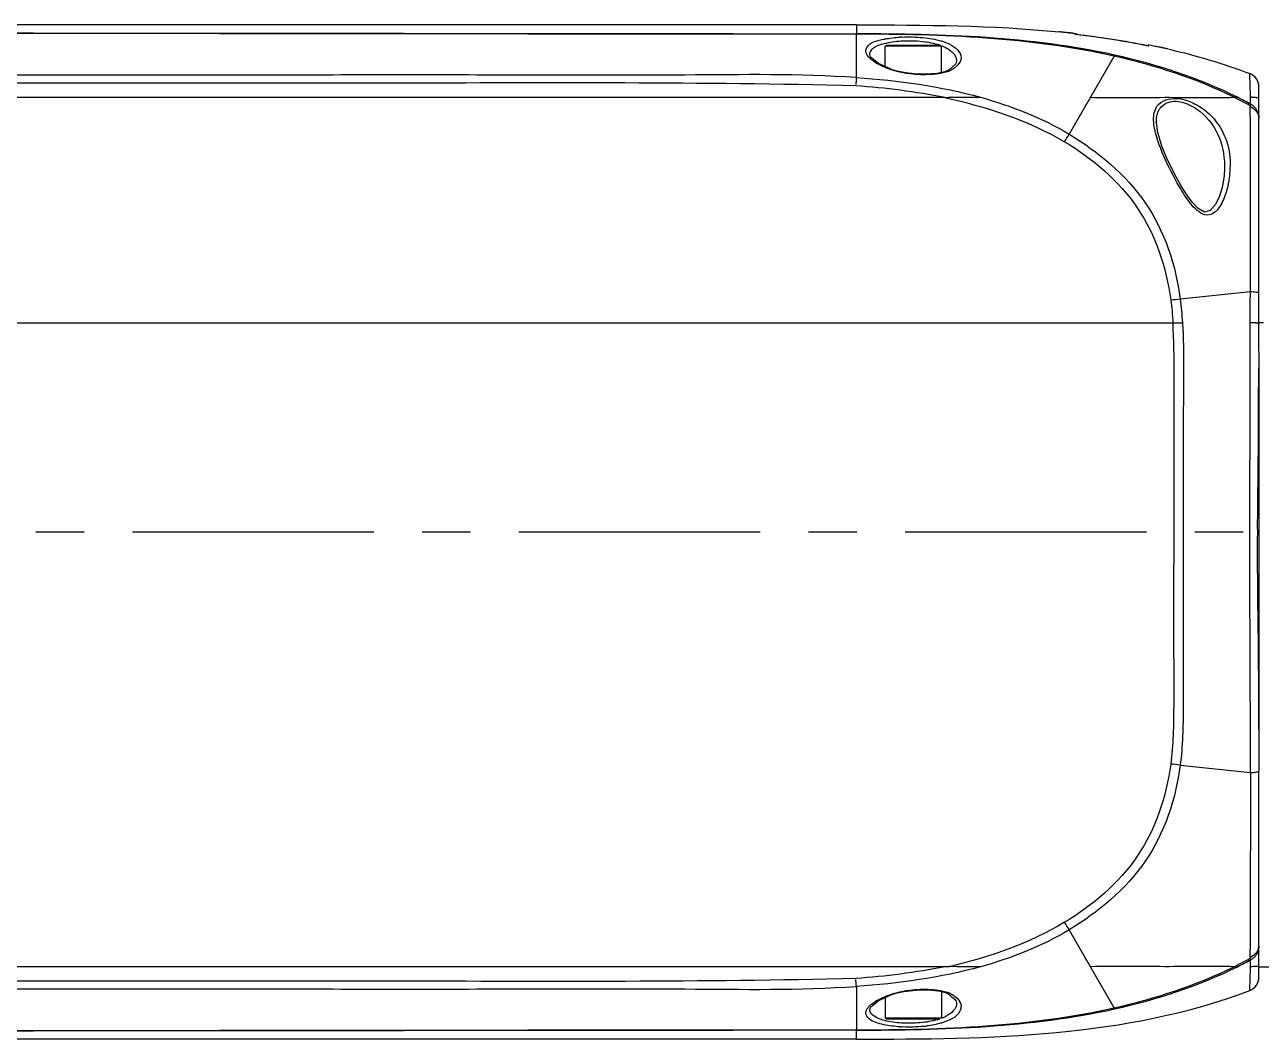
# Model space of a CAD drawing. Header units: millimetres. Extents: x 4086 to 8300, y 123 to 1549.
# Drawn here: x 6897.92 to 6936.32, y 989.29 to 1020.8 of the extents above; entities that cross this region are included whole.
import ezdxf

# ---------------------------------------------------------------- set-up
doc = ezdxf.new("R2010")
doc.units = ezdxf.units.MM
doc.linetypes.add('CENTER', pattern=[0.6, 0.375, -0.075, 0.075, -0.075])
doc.layers.add('中心线', color=7, linetype='Continuous')
doc.layers.add('外形图', color=7, linetype='Continuous')

msp = doc.modelspace()

# ---------------------------------------------------------------- linework, layer by layer
at = {"layer": '中心线', "linetype": 'CENTER', "ltscale": 20}
msp.add_line((6992.764, 1005.043), (6836.9537, 1005.043), dxfattribs=at)
at = {"layer": '外形图'}
for p, q in [((6923.7516, 1020.793), (6923.7515, 1020.5145)), ((6923.7515, 1020.5049), (6923.7515, 1020.5145)), ((6923.7515, 1019.1608), (6923.7515, 1020.5049)), ((6930.0358, 1020.5777), (6930.0358, 1020.578)), ((6930.3583, 1020.5408), (6930.2192, 1020.5562)), ((6930.5106, 1020.5283), (6930.5089, 1020.5284)), ((6930.5583, 1020.4932), (6930.5583, 1020.5042)), ((6930.5855, 1020.49), (6930.5583, 1020.4932)), ((6924.639, 1019.5044), (6924.639, 1020.143)), ((6924.639, 1020.143), (6926.389, 1020.143)), ((6924.6853, 1020.168), (6926.364, 1020.168)), ((6926.389, 1019.3153), (6926.389, 1020.143)), ((6932.8083, 1020.1506), (6932.8083, 1020.1355)), ((6933.1366, 1020.1073), (6933.1366, 1020.1019)), ((6933.4467, 1020.0403), (6933.4471, 1020.038)), ((6926.8616, 1019.6701), (6926.8412, 1019.587)), ((6931.758, 1019.8223), (6931.0195, 1018.5431)), ((6924.8763, 1019.4018), (6924.4377, 1019.5915)), ((6925.0158, 1019.3601), (6924.8763, 1019.4018)), ((6924.9927, 1019.3518), (6925.0155, 1019.3602)), ((6925.284, 1019.3031), (6925.0155, 1019.3602)), ((6925.0155, 1019.3602), (6925.0158, 1019.3601)), ((6926.4947, 1019.339), (6926.2603, 1019.2865)), ((6926.5387, 1019.355), (6926.4947, 1019.339)), ((6926.5407, 1019.3558), (6926.5387, 1019.355)), ((6926.6358, 1019.4002), (6926.5407, 1019.3558)), ((6926.6021, 1019.3499), (6926.5407, 1019.3558)), ((6926.8412, 1019.587), (6926.6358, 1019.4002)), ((6935.982, 1018.8745), (6935.9682, 1019.2795)), ((6936.2515, 1011.543), (6936.2515, 1018.8675)), ((6892.0119, 1018.543), (6926.4577, 1018.543)), ((6931.0195, 1018.543), (6930.3593, 1017.3996)), ((6935.9917, 1018.5368), (6935.9917, 1018.5423)), ((6935.9834, 1018.0575), (6935.9818, 1018.2472)), ((6933.1102, 1017.4514), (6933.0701, 1017.7461)), ((6936.2509, 1017.9042), (6936.2441, 1017.9867)), ((6936.2508, 1017.9141), (6936.2444, 1017.9883)), ((6936.2514, 1017.9141), (6936.2515, 1017.9042)), ((6935.1831, 1016.3191), (6935.1702, 1016.1047)), ((6935.1831, 1016.3202), (6935.1831, 1016.3191)), ((6933.8053, 1012.2894), (6935.9875, 1012.5156)), ((6896.4578, 1011.543), (6933.5735, 1011.543)), ((6936.389, 1011.543), (6936.2383, 1011.543)), ((6936.2433, 1011.543), (6936.2426, 1011.4159)), ((6936.2426, 1011.4159), (6936.2419, 1011.2899)), ((6936.2438, 1010.1448), (6936.2524, 1007.1528)), ((6936.2524, 1007.1528), (6936.2515, 1005.043)), ((6936.2515, 1005.043), (6936.249, 997.612)), ((6933.8053, 997.7967), (6935.9875, 997.5704)), ((6936.2515, 991.2185), (6936.2515, 995.1346)), ((6931.0197, 991.5432), (6930.3595, 992.6865)), ((6936.243, 992.0938), (6936.251, 992.1818)), ((6935.9916, 991.5437), (6935.9927, 991.6838)), ((6935.9927, 991.6838), (6935.9932, 991.7582)), ((6926.4993, 991.543), (6892.0119, 991.543)), ((6926.6341, 991.543), (6926.4993, 991.543)), ((6931.758, 990.2638), (6931.0194, 991.5431)), ((6935.9682, 990.8065), (6935.982, 991.2115)), ((6936.2515, 991.543), (6937.4505, 991.543)), ((6923.7515, 990.9253), (6923.7515, 989.5811)), ((6924.4245, 990.4867), (6924.8487, 990.6752)), ((6924.639, 990.582), (6924.639, 989.943)), ((6924.8487, 990.6752), (6925.0158, 990.7259)), ((6924.9927, 990.7343), (6925.0154, 990.7258)), ((6925.0154, 990.7258), (6925.2204, 990.772)), ((6925.0154, 990.7258), (6925.0158, 990.7259)), ((6926.3574, 990.7828), (6926.5415, 990.7299)), ((6926.389, 990.7737), (6926.389, 989.943)), ((6926.5415, 990.7299), (6926.5406, 990.7303)), ((6926.5406, 990.7303), (6926.6224, 990.6929)), ((6926.6021, 990.7361), (6926.5415, 990.7299)), ((6926.6224, 990.6929), (6926.8392, 990.5028)), ((6926.8392, 990.5028), (6926.8616, 990.4159)), ((6926.389, 989.943), (6924.639, 989.943)), ((6924.664, 989.918), (6926.3427, 989.918)), ((6923.7515, 989.5811), (6923.7515, 989.5715)), ((6923.7516, 989.2931), (6923.7515, 989.5715))]:
    msp.add_line(p, q, dxfattribs=at)
for points in [[(6924.4377, 1019.5915), (6924.1928, 1019.793), (6924.1631, 1019.8682)], [(6926.2603, 1019.2865), (6925.9664, 1019.2613), (6925.6358, 1019.2655), (6925.284, 1019.3031)], [(6935.9998, 1018.2511), (6935.9996, 1018.2527), (6935.9991, 1018.2545), (6935.9984, 1018.2566), (6935.9972, 1018.259), (6935.9957, 1018.2618), (6935.9937, 1018.2649), (6935.9913, 1018.268), (6935.9887, 1018.2712), (6935.9857, 1018.2743), (6935.9827, 1018.2771), (6935.9795, 1018.2796), (6935.9764, 1018.2817), (6935.9736, 1018.2834)], [(6935.9818, 1018.2472), (6935.9845, 1018.246), (6935.9854, 1018.2464), (6935.9869, 1018.2467), (6935.9888, 1018.2467), (6935.9908, 1018.2467), (6935.9929, 1018.2467), (6935.9947, 1018.2467), (6935.9963, 1018.247), (6935.9976, 1018.2474), (6935.9986, 1018.248), (6935.9993, 1018.2488), (6935.9997, 1018.2498), (6935.9998, 1018.2511)], [(6935.1702, 1016.1047), (6935.1084, 1015.7456), (6935.012, 1015.4416), (6934.8932, 1015.2024), (6934.7412, 1015.025), (6934.557, 1014.9784), (6934.36, 1015.0929), (6934.1781, 1015.2872), (6934.0104, 1015.5181), (6933.8504, 1015.7731), (6933.6925, 1016.0521), (6933.5355, 1016.3548), (6933.3847, 1016.6747), (6933.2388, 1017.0299), (6933.1102, 1017.4514)], [(6935.9739, 991.8026), (6935.9767, 991.8043), (6935.9798, 991.8064), (6935.983, 991.8088), (6935.9861, 991.8116), (6935.989, 991.8147), (6935.9917, 991.8179), (6935.9941, 991.8212), (6935.9961, 991.8243), (6935.9976, 991.8271), (6935.9987, 991.8296), (6935.9995, 991.8318), (6935.9999, 991.8336), (6936, 991.8352), (6935.9998, 991.8365), (6935.9993, 991.8375), (6935.9985, 991.8383), (6935.9973, 991.8389), (6935.9959, 991.8393), (6935.9941, 991.8395), (6935.992, 991.8396), (6935.9898, 991.8396), (6935.9877, 991.8396), (6935.9861, 991.8398), (6935.9849, 991.8403), (6935.982, 991.8384)], [(6925.2204, 990.772), (6925.5926, 990.8178), (6926.0243, 990.8222), (6926.3574, 990.7828)], [(6924.1631, 990.2176), (6924.1908, 990.2901), (6924.4245, 990.4867)]]:
    msp.add_lwpolyline(points, dxfattribs=at)
for centre, radius, start, end in [((6928.8363, 20389.7371), 19369.2232, 269.86413217, 269.98495875), ((6925.3702, 1015.9407), 4.478, 92.54969, 93.3354), ((6926.8594, 987.7252), 33.0059, 83.92032, 84.19834), ((6926.945, 988.5282), 32.1984, 83.63646, 83.92031), ((6923.7255, 960.9843), 59.9247, 83.499994, 83.645203), ((6925.1233, 1017.8593), 2.542, 101.05113, 101.60043), ((6928.3137, 997.8201), 22.7978, 78.16952, 78.61243), ((6928.4031, 998.2474), 22.3612, 77.77897, 78.16932), ((6928.4866, 998.4956), 22.1083, 77.30842, 77.85844), ((6928.4628, 998.4244), 22.1809, 77.56108, 77.83566), ((6928.5483, 998.811), 21.785, 77.00546, 77.5619), ((6928.5725, 998.8782), 21.7161, 77.02895, 77.30758), ((6926.1807, 1020.39), 1.1222, 292.05607, 295.76511), ((6926.3466, 1020.0887), 0.7778, 301.92039, 306.68236), ((6935.8104, 1018.8675), 0.4411, 0, 69.04407), ((6875.4284, 1017.2016), 60.5767, 1.268863, 1.582474), ((6929.8406, 1007.174), 12.6898, 61.09843, 63.62589), ((6929.6339, 1006.6689), 13.2805, 61.38308, 63.39437), ((6936.0703, 1017.816), 0.7314, 93.27808, 96.27726), ((6835.9257, 1017.7176), 100.0694, 0.349404, 0.469011), ((6892.2024, 1040.1631), 44.4311, 328.82692, 329.18074), ((6932.5893, 1016.4305), 2.7736, 353.27767, 358.95346), ((6932.5224, 1016.437), 2.8408, 347.71808, 353.30385), ((6926.4505, 1065.622), 53.8381, 277.5373, 277.8518), ((6936.061, 992.0263), 19.517, 89.73196, 90.21941), ((6921.8118, 910.6053), 88.0131, 82.167871, 82.360253), ((7437.1862, 996.5341), 501.1997, 179.881529, 180.160083), ((6760.1255, 996.6672), 176.126, 359.984017, 0.307365), ((6651.948, 993.4722), 284.0444, 0.029375, 0.238692), ((6804.9148, 993.573), 131.0776, 359.670828, 0.019605), ((6901.4888, 975.4696), 33.6143, 30.80951, 31.27718), ((6650.111, 994.7671), 285.886, 359.413044, 359.529575), ((6929.8587, 1002.8631), 12.6385, 296.40324, 298.93746), ((6929.6338, 1003.4172), 13.2805, 296.60553, 298.61735), ((6935.8104, 991.2185), 0.4411, 290.95593, 0), ((6876.0513, 992.8618), 59.9534, 358.422729, 358.739624), ((6926.1808, 989.6962), 1.122, 64.23566, 67.94445), ((6926.6236, 990.2761), 0.3816, 26.36894, 31.24073), ((6925.371, 994.163), 4.4957, 266.66724, 267.63833), ((6925.4423, 993.5404), 3.8707, 275.71596, 277.28582), ((6925.8068, 991.7629), 2.0539, 286.54371, 287.2571), ((6928.842, -18384.0075), 19373.5797, 90.01505478, 90.1358542)]:
    msp.add_arc(centre, radius, start, end, dxfattribs=at)
for points in [[(6923.7516, 1020.793), (6913.3907, 1020.7977), (6903.0299, 1020.793), (6892.669, 1020.793)], [(6923.7516, 1020.793), (6925.8551, 1020.793), (6927.9649, 1020.7804), (6930.0585, 1020.5764)], [(6923.7515, 1020.5049), (6910.1222, 1020.5255), (6896.4928, 1020.5235), (6882.8634, 1020.5543)], [(6931.7637, 1019.8572), (6929.1463, 1020.4316), (6926.4312, 1020.5136), (6923.7515, 1020.5145)], [(6931.758, 1019.8223), (6929.1447, 1020.4097), (6926.43, 1020.5008), (6923.7515, 1020.5049)], [(6924.636, 1020.3541), (6924.7921, 1020.3846), (6924.9509, 1020.4018), (6925.1096, 1020.4111)], [(6925.1709, 1020.4142), (6925.3842, 1020.4237), (6925.5987, 1020.4191), (6925.8112, 1020.3987)], [(6925.8112, 1020.3987), (6926.0064, 1020.3799), (6926.2018, 1020.3482), (6926.3899, 1020.2925)], [(6930.5583, 1020.5041), (6931.3126, 1020.4174), (6932.0645, 1020.3027), (6932.8083, 1020.1506)], [(6932.8083, 1020.1356), (6932.0736, 1020.2877), (6931.3307, 1020.4027), (6930.5855, 1020.49)], [(6924.6774, 1020.2295), (6924.8521, 1020.2693), (6925.0317, 1020.2886), (6925.2107, 1020.2968)], [(6925.2107, 1020.2968), (6925.4058, 1020.3056), (6925.6022, 1020.3006), (6925.7964, 1020.2796)], [(6925.7964, 1020.2796), (6925.9772, 1020.2601), (6926.1583, 1020.2272), (6926.3308, 1020.1693)], [(6933.4651, 1020.0364), (6934.3144, 1019.8401), (6935.1541, 1019.5913), (6935.9682, 1019.2795)], [(6924.5082, 1019.5308), (6924.4344, 1019.5665), (6924.3624, 1019.6065), (6924.2947, 1019.6526)], [(6935.4778, 1018.543), (6934.3031, 1019.1256), (6933.0371, 1019.5337), (6931.758, 1019.8223)], [(6935.5815, 1018.543), (6934.3781, 1019.1457), (6933.0782, 1019.5685), (6931.7637, 1019.8572)], [(6924.9927, 1019.3518), (6924.8267, 1019.3975), (6924.6631, 1019.4556), (6924.5082, 1019.5308)], [(6925.4039, 1019.2729), (6925.2654, 1019.29), (6925.1273, 1019.3147), (6924.9927, 1019.3518)], [(6926.6021, 1019.3499), (6926.5014, 1019.3091), (6926.3931, 1019.2871), (6926.2855, 1019.2718)], [(6923.7313, 1018.9106), (6924.6597, 1018.8455), (6925.5871, 1018.7289), (6926.4991, 1018.543)], [(6923.7515, 1019.1608), (6925.0505, 1019.0675), (6926.3538, 1018.8889), (6927.6094, 1018.543)], [(6926.4577, 1018.543), (6927.7629, 1018.2624), (6929.0639, 1017.8355), (6930.218, 1017.1645)], [(6926.4602, 1018.5425), (6926.8433, 1018.542), (6927.2265, 1018.5535), (6927.6094, 1018.543)], [(6927.6094, 1018.543), (6928.5663, 1018.2789), (6929.5077, 1017.9097), (6930.3593, 1017.3996)], [(6932.9816, 1017.8404), (6932.9784, 1017.9867), (6933.0041, 1018.1453), (6933.0854, 1018.267)], [(6935.9818, 1018.2464), (6936.1164, 1018.1991), (6936.2469, 1018.0567), (6936.2514, 1017.9141)], [(6936.1249, 1018.2248), (6936.0878, 1018.2656), (6936.0442, 1018.3028), (6935.9943, 1018.3265)], [(6936.2202, 1018.0764), (6936.1986, 1018.1311), (6936.1645, 1018.1814), (6936.1249, 1018.2248)], [(6933.0773, 1017.3103), (6933.026, 1017.4824), (6932.9855, 1017.6609), (6932.9816, 1017.8404)], [(6935.9883, 1017.4633), (6935.9869, 1017.6613), (6935.9851, 1017.8594), (6935.9834, 1018.0575)], [(6935.3394, 1016.7741), (6935.3574, 1016.6437), (6935.3647, 1016.5114), (6935.3624, 1016.3798)], [(6935.9814, 1011.543), (6935.9793, 1011.8672), (6935.9831, 1012.1915), (6935.9875, 1012.5156)], [(6933.5126, 1012.249), (6933.5469, 1012.0152), (6933.5674, 1011.7791), (6933.5777, 1011.543)], [(6933.8053, 1012.2894), (6933.8378, 1012.0417), (6933.8596, 1011.7924), (6933.8736, 1011.543)], [(6933.5736, 1011.543), (6933.6687, 1011.543), (6933.7639, 1011.5431), (6933.859, 1011.5429)], [(6935.9653, 1005.043), (6935.9707, 1007.2097), (6935.9872, 1009.3764), (6935.9814, 1011.543)], [(6936.2419, 1011.2899), (6936.2397, 1010.9082), (6936.246, 1010.5265), (6936.2438, 1010.1448)], [(6935.9875, 997.5704), (6935.9889, 1000.0613), (6935.9706, 1002.5521), (6935.9653, 1005.043)], [(6935.9899, 994.6555), (6935.9894, 994.8149), (6935.9889, 994.9743), (6935.9884, 995.1337)], [(6930.218, 992.9216), (6929.1178, 992.2673), (6927.8797, 991.8376), (6926.6341, 991.543)], [(6935.9889, 992.6199), (6935.9894, 992.6866), (6935.9898, 992.7532), (6935.9902, 992.8199)], [(6930.3593, 992.6864), (6929.508, 992.1765), (6928.5675, 991.806), (6927.6106, 991.543)], [(6935.9873, 992.4199), (6935.9879, 992.4865), (6935.9884, 992.5532), (6935.9889, 992.6199)], [(6936.2515, 992.1818), (6936.2515, 992.0366), (6936.119, 991.8878), (6935.982, 991.8395)], [(6935.9942, 991.7598), (6936.0957, 991.8081), (6936.1789, 991.9056), (6936.2199, 992.0102)], [(6926.4991, 991.543), (6925.5871, 991.3572), (6924.6597, 991.2405), (6923.7313, 991.1754)], [(6927.6106, 991.543), (6926.3545, 991.1975), (6925.0509, 991.0186), (6923.7515, 990.9253)], [(6927.6123, 991.5432), (6927.287, 991.5341), (6926.9613, 991.5449), (6926.6359, 991.5434)], [(6931.758, 990.2638), (6933.0372, 990.5523), (6934.3033, 990.9605), (6935.4781, 991.5432)], [(6931.7637, 990.2289), (6933.0782, 990.5176), (6934.378, 990.9404), (6935.5814, 991.543)], [(6923.7516, 989.293), (6927.8549, 989.293), (6932.1362, 989.339), (6935.9682, 990.8065)], [(6924.9927, 990.7343), (6925.1274, 990.7714), (6925.2657, 990.7961), (6925.4043, 990.8132)], [(6926.2862, 990.8142), (6926.3936, 990.7988), (6926.5016, 990.7769), (6926.6021, 990.7361)], [(6924.2948, 990.4335), (6924.3625, 990.4797), (6924.4346, 990.5196), (6924.5083, 990.5554)], [(6924.5083, 990.5554), (6924.6632, 990.6305), (6924.8268, 990.6886), (6924.9927, 990.7343)], [(6926.6685, 990.7067), (6926.7185, 990.6825), (6926.7669, 990.6543), (6926.8114, 990.6211)], [(6926.8114, 990.6211), (6926.8653, 990.5808), (6926.915, 990.5316), (6926.9499, 990.474)], [(6926.9655, 990.4456), (6926.9864, 990.4034), (6926.9991, 990.3557), (6926.9995, 990.3086)], [(6923.7515, 989.5811), (6926.43, 989.5852), (6929.1447, 989.6764), (6931.758, 990.2638)], [(6923.7515, 989.5715), (6926.4312, 989.5724), (6929.1463, 989.6545), (6931.7637, 990.2289)], [(6925.1097, 989.675), (6924.9386, 989.685), (6924.7673, 989.704), (6924.5996, 989.7393)], [(6925.2172, 989.789), (6925.0376, 989.7968), (6924.8573, 989.816), (6924.682, 989.8555)], [(6925.8278, 989.689), (6925.6148, 989.6676), (6925.3997, 989.6624), (6925.1858, 989.6712)], [(6925.8017, 989.807), (6925.6079, 989.7858), (6925.4119, 989.7805), (6925.2172, 989.789)], [(6926.3335, 989.9176), (6926.1619, 989.8598), (6925.9817, 989.8267), (6925.8017, 989.807)], [(6926.3917, 989.7941), (6926.2422, 989.7497), (6926.0878, 989.7208), (6925.9331, 989.701)], [(6882.8634, 989.5317), (6896.4928, 989.5626), (6910.1222, 989.5605), (6923.7515, 989.5811)], [(6923.7516, 989.2931), (6913.3907, 989.2884), (6903.0299, 989.293), (6892.669, 989.293)]]:
    msp.add_open_spline(points, degree=3, dxfattribs=at)
for points, knots in [([(6930.0528, 1020.5751), (6930.0485, 1020.5757), (6930.0449, 1020.578), (6930.0358, 1020.5764), (6930.0358, 1020.5777)], [0, 0, 0, 0, 0.7646418, 1, 1, 1, 1]), ([(6930.2192, 1020.5562), (6930.1983, 1020.5585), (6930.1428, 1020.5647), (6930.0873, 1020.5707), (6930.0528, 1020.5751)], [0, 0, 0, 0, 0.3760766, 1, 1, 1, 1]), ([(6930.51, 1020.5283), (6930.5094, 1020.522), (6930.5565, 1020.5324), (6930.5728, 1020.52), (6930.5949, 1020.5173)], [0, 0, 0, 0, 0.2187655, 1, 1, 1, 1]), ([(6924.0419, 1019.982), (6924.041, 1020.0216), (6924.1308, 1020.2588), (6924.4186, 1020.3096), (6924.6121, 1020.3493)], [0, 0, 0, 0, 0.16685, 1, 1, 1, 1]), ([(6924.2947, 1019.6526), (6924.2573, 1019.6781), (6924.1478, 1019.7608), (6924.0441, 1019.8867), (6924.0419, 1019.982)], [0, 0, 0, 0, 0.3218632, 1, 1, 1, 1]), ([(6924.1631, 1019.8665), (6924.1624, 1019.9052), (6924.2372, 1020.127), (6924.5005, 1020.1893), (6924.6774, 1020.2295)], [0, 0, 0, 0, 0.1757174, 1, 1, 1, 1]), ([(6926.3899, 1020.2925), (6926.4796, 1020.2659), (6926.7275, 1020.1814), (6927.0009, 1019.9577), (6926.9995, 1019.7774)], [0, 0, 0, 0, 0.3417387, 1, 1, 1, 1]), ([(6926.4019, 1020.1436), (6926.4713, 1020.1166), (6926.6737, 1020.0269), (6926.8641, 1019.819), (6926.8615, 1019.6659)], [0, 0, 0, 0, 0.3270438, 1, 1, 1, 1]), ([(6926.9995, 1019.7774), (6926.9988, 1019.69), (6926.934, 1019.5668), (6926.8405, 1019.4867), (6926.8112, 1019.4649)], [0, 0, 0, 0, 0.7056783, 1, 1, 1, 1]), ([(6931.758, 1019.8223), (6931.7594, 1019.8296), (6931.7614, 1019.8412), (6931.7633, 1019.8529), (6931.7637, 1019.8572)], [0, 0, 0, 0, 0.6349819, 1, 1, 1, 1]), ([(6895.0275, 1019.2446), (6898.3583, 1019.2447), (6904.3303, 1019.2413), (6912.1304, 1019.2531), (6918.372, 1019.2255), (6921.9803, 1019.2885), (6923.7519, 1019.164)], [0, 0, 0, 0, 0.3478694, 0.6237322, 0.8145253, 1, 1, 1, 1]), ([(6926.2855, 1019.2718), (6926.2165, 1019.2619), (6925.9232, 1019.2343), (6925.6268, 1019.2454), (6925.4039, 1019.2729)], [0, 0, 0, 0, 0.2369966, 1, 1, 1, 1]), ([(6926.7578, 1019.4284), (6926.7438, 1019.4196), (6926.7144, 1019.4025), (6926.6842, 1019.3869), (6926.6685, 1019.3794)], [0, 0, 0, 0, 0.4887153, 1, 1, 1, 1]), ([(6895.0273, 1018.9951), (6899.8106, 1018.9948), (6909.3781, 1018.9746), (6918.948, 1019.0291), (6923.7313, 1018.9106)], [0, 0, 0, 0, 0.4999262, 1, 1, 1, 1]), ([(6923.7515, 1019.1608), (6923.7504, 1019.1486), (6923.7436, 1019.0753), (6923.7381, 1019.002), (6923.734, 1018.9407)], [0, 0, 0, 0, 0.1660808, 1, 1, 1, 1]), ([(6931.0191, 1018.543), (6931.7889, 1018.5272), (6933.2753, 1018.5567), (6934.7616, 1018.5313), (6935.4778, 1018.543)], [0, 0, 0, 0, 0.5180442, 1, 1, 1, 1]), ([(6933.0698, 1017.7576), (6933.0676, 1017.8878), (6933.0929, 1018.1609), (6933.4559, 1018.4623), (6933.9691, 1018.3946), (6934.5805, 1018.0541), (6935.0941, 1017.3167), (6935.1888, 1016.6424), (6935.1831, 1016.3202)], [0, 0, 0, 0, 0.1022397, 0.2018073, 0.3324685, 0.4790279, 0.7470022, 1, 1, 1, 1]), ([(6933.0854, 1018.267), (6933.2089, 1018.4519), (6933.6566, 1018.5644), (6934.1562, 1018.4083), (6934.673, 1018.1126), (6935.1389, 1017.5634), (6935.3037, 1017.0323), (6935.3394, 1016.7741)], [0, 0, 0, 0, 0.2075435, 0.3492966, 0.4932259, 0.7566262, 1, 1, 1, 1]), ([(6935.4778, 1018.543), (6935.4977, 1018.5427), (6935.5323, 1018.5429), (6935.5669, 1018.5436), (6935.5815, 1018.543)], [0, 0, 0, 0, 0.5769014, 1, 1, 1, 1]), ([(6936.0284, 1018.5462), (6936.0534, 1018.5475), (6936.1164, 1018.5501), (6936.181, 1018.5334), (6936.2182, 1018.5425)], [0, 0, 0, 0, 0.395659, 1, 1, 1, 1]), ([(6936.2182, 1018.5425), (6936.2246, 1018.5428), (6936.2346, 1018.543), (6936.2446, 1018.5427), (6936.2481, 1018.5423)], [0, 0, 0, 0, 0.6462976, 1, 1, 1, 1]), ([(6936.2481, 1018.5423), (6936.249, 1018.5423), (6936.25, 1018.5423), (6936.2515, 1018.5427), (6936.2515, 1018.543)], [0, 0, 0, 0, 0.7301782, 1, 1, 1, 1]), ([(6935.9891, 1018.3142), (6935.9869, 1018.3096), (6935.9818, 1018.2992), (6935.9765, 1018.289), (6935.9736, 1018.2834)], [0, 0, 0, 0, 0.444568, 1, 1, 1, 1]), ([(6935.9947, 1018.3271), (6935.994, 1018.3252), (6935.9922, 1018.3209), (6935.9902, 1018.3166), (6935.9891, 1018.3142)], [0, 0, 0, 0, 0.4331537, 1, 1, 1, 1]), ([(6936.2444, 1017.987), (6936.2419, 1018.0023), (6936.2355, 1018.0326), (6936.2258, 1018.0621), (6936.2202, 1018.0764)], [0, 0, 0, 0, 0.501042, 1, 1, 1, 1]), ([(6930.3593, 1017.3997), (6931.2631, 1016.8468), (6932.965, 1015.4483), (6933.6712, 1013.3379), (6933.8053, 1012.2894)], [0, 0, 0, 0, 0.5005873, 1, 1, 1, 1]), ([(6935.2982, 1015.8327), (6935.2636, 1015.6743), (6935.1925, 1015.4383), (6935.041, 1015.1491), (6934.8892, 1014.952), (6934.6318, 1014.8445), (6934.3747, 1014.9757), (6934.1818, 1015.1742), (6933.9543, 1015.4755), (6933.7146, 1015.8745), (6933.3865, 1016.5036), (6933.1744, 1016.9848), (6933.0773, 1017.3103)], [0, 0, 0, 0, 0.1161144, 0.1747535, 0.2333063, 0.2921385, 0.3564923, 0.4239457, 0.4916755, 0.6258085, 0.7567966, 1, 1, 1, 1]), ([(6935.9875, 1012.5156), (6935.9867, 1012.9739), (6935.9849, 1014.6231), (6935.9969, 1016.2724), (6935.9883, 1017.4633)], [0, 0, 0, 0, 0.2778744, 1, 1, 1, 1]), ([(6930.218, 1017.1645), (6931.088, 1016.6375), (6932.7118, 1015.2781), (6933.3789, 1013.2547), (6933.5126, 1012.249)], [0, 0, 0, 0, 0.5006522, 1, 1, 1, 1]), ([(6935.9875, 1012.5166), (6936.052, 1012.5129), (6936.1156, 1012.4968), (6936.2515, 1012.4939), (6936.2515, 1012.4683)], [0, 0, 0, 0, 0.7160332, 1, 1, 1, 1]), ([(6933.5735, 1011.543), (6933.626, 1010.4611), (6933.598, 1008.2927), (6933.6048, 1006.1265), (6933.6044, 1005.043)], [0, 0, 0, 0, 0.4999418, 1, 1, 1, 1]), ([(6933.88, 1011.5433), (6933.9287, 1010.5915), (6933.8832, 1008.4228), (6933.9008, 1006.2568), (6933.9007, 1005.043)], [0, 0, 0, 0, 0.4398262, 1, 1, 1, 1]), ([(6936.1523, 1011.543), (6936.1715, 1011.5429), (6936.2018, 1011.5428), (6936.2322, 1011.5427), (6936.2433, 1011.543)], [0, 0, 0, 0, 0.6323443, 1, 1, 1, 1]), ([(6936.236, 1010.1446), (6936.2288, 1008.8691), (6936.229, 1007.1676), (6936.1991, 1005.4661), (6936.2026, 1005.04)], [0, 0, 0, 0, 0.7496145, 1, 1, 1, 1]), ([(6933.6044, 1005.043), (6933.6041, 1003.8413), (6933.5991, 1002.038), (6933.6093, 999.6375), (6933.5931, 998.4319), (6933.5126, 997.837)], [0, 0, 0, 0, 0.5001295, 0.7501676, 1, 1, 1, 1]), ([(6933.9028, 1005.043), (6933.9029, 1003.8345), (6933.8956, 1002.0212), (6933.9083, 999.6068), (6933.8845, 998.3951), (6933.8053, 997.7967)], [0, 0, 0, 0, 0.5001436, 0.7501747, 1, 1, 1, 1]), ([(6936.2026, 1005.04), (6936.1921, 1003.7989), (6936.2389, 1001.3228), (6936.2423, 998.8468), (6936.2489, 997.612)], [0, 0, 0, 0, 0.5012854, 1, 1, 1, 1]), ([(6933.5126, 997.837), (6933.379, 996.8314), (6932.7118, 994.8079), (6931.088, 993.4486), (6930.218, 992.9216)], [0, 0, 0, 0, 0.4993458, 1, 1, 1, 1]), ([(6933.8053, 997.7967), (6933.6714, 996.7481), (6932.9651, 994.6375), (6931.2629, 993.2397), (6930.3593, 992.6864)], [0, 0, 0, 0, 0.4994138, 1, 1, 1, 1]), ([(6935.9875, 997.5695), (6936.0473, 997.5727), (6936.1292, 997.5858), (6936.2295, 997.5907), (6936.2489, 997.612)], [0, 0, 0, 0, 0.6749959, 1, 1, 1, 1]), ([(6936.2512, 995.1346), (6936.2517, 995.2534), (6936.2513, 995.7479), (6936.2513, 996.2424), (6936.2515, 996.6181)], [0, 0, 0, 0, 0.240237, 1, 1, 1, 1]), ([(6936.2199, 992.0102), (6936.2252, 992.0236), (6936.2343, 992.0512), (6936.2408, 992.0794), (6936.2433, 992.0937)], [0, 0, 0, 0, 0.4997029, 1, 1, 1, 1]), ([(6935.9738, 991.8025), (6935.9784, 991.7938), (6935.9857, 991.7794), (6935.9926, 991.7648), (6935.9947, 991.759)], [0, 0, 0, 0, 0.6139982, 1, 1, 1, 1]), ([(6936.2515, 991.5467), (6936.2594, 991.5362), (6936.0923, 991.5669), (6936.0638, 991.5349), (6935.9902, 991.543)], [0, 0, 0, 0, 0.1500076, 1, 1, 1, 1]), ([(6935.4788, 991.543), (6934.7633, 991.5566), (6933.2767, 991.528), (6931.79, 991.5597), (6931.0193, 991.543)], [0, 0, 0, 0, 0.4814232, 1, 1, 1, 1]), ([(6935.5812, 991.543), (6935.5668, 991.5426), (6935.5327, 991.5431), (6935.4985, 991.5433), (6935.4788, 991.543)], [0, 0, 0, 0, 0.4222377, 1, 1, 1, 1]), ([(6923.7519, 990.922), (6921.9804, 990.7976), (6918.3723, 990.8606), (6912.131, 990.8329), (6904.3313, 990.8447), (6898.3597, 990.8414), (6895.0289, 990.8414)], [0, 0, 0, 0, 0.1854769, 0.3762699, 0.6521225, 1, 1, 1, 1]), ([(6923.7313, 991.1754), (6918.9607, 991.0577), (6909.4163, 991.1111), (6899.8743, 991.0912), (6895.1037, 991.091)], [0, 0, 0, 0, 0.5000733, 1, 1, 1, 1]), ([(6923.7515, 990.9253), (6923.7504, 990.9374), (6923.7437, 991.0107), (6923.7381, 991.0841), (6923.734, 991.1453)], [0, 0, 0, 0, 0.1660781, 1, 1, 1, 1]), ([(6925.4043, 990.8132), (6925.6273, 990.8407), (6925.9238, 990.8518), (6926.2171, 990.8241), (6926.2862, 990.8142)], [0, 0, 0, 0, 0.7630272, 1, 1, 1, 1]), ([(6924.0419, 990.104), (6924.0425, 990.1313), (6924.0789, 990.272), (6924.2003, 990.3692), (6924.2948, 990.4335)], [0, 0, 0, 0, 0.1926555, 1, 1, 1, 1]), ([(6926.8615, 990.4201), (6926.8622, 990.3744), (6926.8101, 990.1413), (6926.5731, 990.0089), (6926.4014, 989.9422)], [0, 0, 0, 0, 0.1990818, 1, 1, 1, 1]), ([(6924.5996, 989.7393), (6924.5182, 989.7565), (6924.3122, 989.8053), (6924.0386, 989.959), (6924.0419, 990.104)], [0, 0, 0, 0, 0.3643597, 1, 1, 1, 1]), ([(6924.682, 989.8555), (6924.6062, 989.8725), (6924.4084, 989.9222), (6924.1607, 990.0797), (6924.1631, 990.2195)], [0, 0, 0, 0, 0.3572369, 1, 1, 1, 1]), ([(6926.9995, 990.3086), (6926.9998, 990.2585), (6926.9216, 989.988), (6926.6247, 989.8663), (6926.4161, 989.8015)], [0, 0, 0, 0, 0.1867458, 1, 1, 1, 1]), ([(6931.758, 990.2638), (6931.7593, 990.2564), (6931.7613, 990.2448), (6931.7633, 990.2332), (6931.7637, 990.2289)], [0, 0, 0, 0, 0.6350547, 1, 1, 1, 1])]:
    msp.add_open_spline(points, degree=3, knots=knots, dxfattribs=at)

doc.saveas('drawing.dxf')
